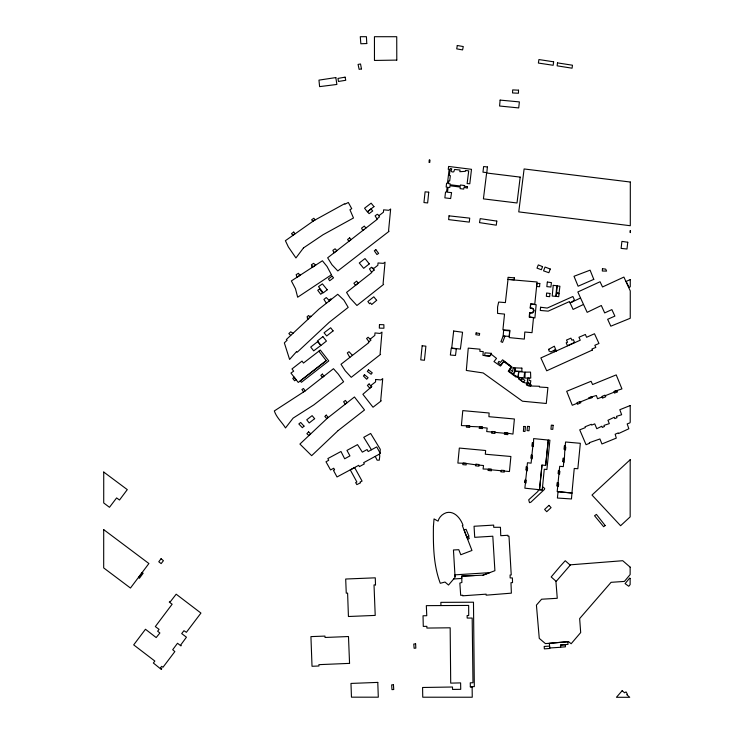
<?xml version="1.0" encoding="UTF-8"?>
<svg xmlns="http://www.w3.org/2000/svg" width="734" height="734" viewBox="0 0 734 734"><rect width="100%" height="100%" fill="white"/><g stroke="black" fill="none" stroke-linecap="round" stroke-linejoin="round"><path stroke-width="1.1" d="M380.084 453.006L380.276 449.3L370.661 433.464L363.752 437.317L371.441 449.777M507.891 433.629L507.818 434.62L504.368 434.299L504.909 432.721L512.956 434.088L514.396 418.995L488.899 416.692L489.128 412.994L462.787 410.618L461.392 425.592L469.641 425.867L469.714 427.436L466.384 427.142L466.466 426.142L466.815 425.536L469.622 425.876L469.521 426.417L482.366 426.995L482.486 428.583L479.164 428.344L479.651 426.757L482.339 427.004L482.284 427.573L487.183 428.06L486.688 431.564L492.019 432.069L492.092 431.482L494.89 431.757L494.789 432.344L504.836 433.289M478.807 465.072L478.871 464.494L475.99 464.209L475.549 465.815L478.972 466.173L478.807 465.072L483.532 465.521L483.082 469.008L491.349 469.237L491.266 469.815L501.294 470.76L501.34 470.255L504.139 470.466L504.276 472.081L500.827 471.834L501.304 470.778M495.055 432.372L494.964 433.445L491.624 433.207L492.11 431.491L494.872 431.766M541.986 465.062L539.499 489.716L542.27 489.945L542.628 486.807L544.711 488.459L544.454 489.404L530.82 502.249L529.508 502.652L528.7 499.817L537.985 491.349L538.297 489.596L542.233 489.936L544.279 469.228L546.894 469.531L549.922 440.216L533.636 438.602L533.416 446.529L532.801 446.465L531.838 455.97L532.508 456.025L532.187 458.851L531.544 458.787L531.104 463.172L527.462 462.75L526.948 467.943L527.599 467.989L527.296 470.769L526.718 470.705L525.682 480.238L526.296 480.284L526.03 483L525.443 482.944L524.865 488.183L539.518 489.716L541.995 465.072L545.656 465.42L548.28 440.042L545.637 465.402M476.008 464.227L475.935 464.833L463.209 463.044L462.888 463.631L462.824 464.65L466.163 464.934L466.154 463.319L457.878 463.081L459.328 448.061L485.66 450.511L485.302 454.227L510.892 456.493L509.442 471.54L504.074 471.035M318.859 351.191L320.263 350.008L328.777 360.926L301.399 382.295L300.252 380.918L326.254 360.651L318.859 351.191L303.445 363.064L302.032 361.091L291.976 368.954L293.673 371.156L290.93 373.055L298.27 382.442L326.235 360.642M376.918 218.952L379.515 216.833L378.744 215.833L383.451 212.199L383.607 209.832L388.809 210.3L390.653 209.007L388.58 230.705L389.066 231.302L337.814 270.938L331.942 264.717L327.658 257.799L377.212 219.319L375.092 215.842L377.285 214.273L379.093 215.557M370.184 339.154L374.808 335.438L374.982 332.933L380.074 333.438L381.983 332.117L380.111 353.889L380.588 354.357L351.247 377.322L345.237 370.808L341.007 364.275L368.762 342.686L368.349 342.264L370.991 340.09L368.147 337.245L366.578 338.502L369 341.714M328.648 301.445L331.236 299.38L330.795 298.848L328.915 300.151L326.254 297.554L323.905 299.417L326.373 303.234M305.188 390.91L333.465 368.697L338.291 374.101L343.613 381.753L313.849 404.884L293.123 418.114L285.498 427.94C282.012 422.151 276.516 417.664 274.332 410.939L305.188 390.91L303.454 388.497L301.94 389.497L303.601 391.938M364.192 229.421L362.761 230.531L361.578 228.136L364.321 226.081L365.89 228.1M371.459 272.112L374.092 270.112L372.964 267.873L372.34 268.323L371.542 267.231L369.468 268.919L371.762 272.553L346.567 292.416L349.98 297.931L356.935 305.491L383.616 284.388L383.093 283.783L385.038 262.157L383.396 263.35L378.019 262.974L377.863 265.277L373.202 268.91L374.074 270.112M583.493 304.454L573.089 309.427L570.098 302.922L580.539 297.995L577.841 291.967L600.045 281.746L602.531 286.966L623.9 277.076L630.267 290.921L630.249 318.272L610.826 326.18L607.651 319.299L614.89 316.097L611.862 309.601L604.678 312.923L601.32 305.5L587.163 312.345L580.539 297.995M617 390.993L617.578 391.91L614.441 393.075L614.184 391.479L621.937 388.892L616.221 374.9L592.577 384.533L591.081 381.276L566.685 391.286L572.281 405.269L577.273 403.241M579.686 401.617L577.007 402.709L577.502 404.278L580.888 402.682L579.695 401.599M579.924 402.104L589.228 398.351L588.971 397.736L596.357 395.488L597.559 398.736L602.33 396.938L602.109 396.36L604.917 395.186L605.77 396.727L602.44 398.112L602.348 396.947M605.119 395.754L614.441 392.057M614.202 391.488L616.789 390.479M483.009 575.172L494.899 570.694L492.808 536.215L474.714 537.325L474.054 526.26L493.67 525.104L493.707 527.306L500.45 527.278L500.753 535.692L507.928 535.279L507.965 536.233L509.001 536.233L511.231 574.942L510.102 574.997L510.139 577.924L512.405 577.942L512.534 582.612L510.974 582.686L511.369 593.155L486.137 595.173L486.119 594.164L462.668 595.824L462.668 595.256L460.686 595.32L459.851 583.108L461.897 582.447L461.704 576.135L483.009 575.162L489.651 572.658L454.979 574.85L455.052 576.529M453.695 578.979L461.75 578.456L461.677 576.107L474.421 575.548M470.356 686.648L474.32 686.629L473.476 602.21L440.859 602.357L440.951 605.559M504.919 432.739L507.717 433.032M570.226 565.152L565.235 560.73L560.079 566.419L551.179 576.942L556.188 581.374M310.913 316.583L310.298 315.987L309.702 316.721L308.509 315.492L306.977 316.978L308.041 318.106L307.317 318.804L307.885 319.409M290.701 335.42L288.847 333.585L290.747 331.823L293.004 333.282M352.439 355.366L348.999 351.687L347.32 352.935L349.815 357.412M375.257 456.383L377.102 460.172L379.285 460.163L379.799 455.786L379.148 454.273M103.705 529.627L103.687 567.914L130.459 588.035L148.901 563.529L103.705 529.627M103.733 472.045L103.714 502.955L109.476 507.295L116.605 497.927L119.514 500.001L127.285 489.624L103.733 472.045M630.139 578.438L630.139 584.603L628.744 586.255L625.093 583.622L629.662 578.08L630.139 578.438M630.148 567.134L630.139 574.575L624.414 581.411L611.073 582.328L579.649 618.579L580.686 632.561L571.135 643.755L568.584 641.635L545.417 643.608L539.261 638.36L536.426 605.119L541.591 599.219L557.262 598.293L555.95 581.677L570.529 564.813L622.735 560.712L630.148 567.134M630.295 230.586L630.286 232.577L630.295 230.586M630.194 459.713L630.167 516.874L620.588 525.727L591.999 495.046L630.194 459.713M630.212 405.535L630.212 422.123L629.9 422.876L627.185 423.913L628.845 428.766L618.523 433.565L618.248 432.895L615.165 434.225L616.294 438.115L601.935 443.969L599.926 438.96L589.338 442.694L589.595 443.253L586.071 444.712L579.722 429.849L585.356 427.601L585.035 426.784L591.301 424.307L591.65 425.078L594.742 423.867L596.779 428.711L601.834 426.206L602.275 427.436L604.449 426.482L603.972 425.381L609.312 423.637L607.963 420.279L614.266 417.27L614.762 418.591L616.973 417.701L616.477 416.371L621.652 414.738L619.817 409.719L630.212 405.535M630.267 279.571L630.267 286.765L629.047 287.343L626.13 281.443L630.267 279.571M630.313 182.032L630.295 225.723L518.755 211.887L524.104 168.958L630.313 182.032M433.427 526.462C433.161 545.564 433.464 565.18 440.281 583.282L444.997 582.053L448.52 585.035L455.089 577.319L453.447 549.968L458.796 549.711L460.787 554.748L471.962 550.472L462.319 525.562L463.016 525.25C460.631 518.516 454.474 510.598 446.382 512.671C442.455 513.956 439.134 517.085 438.051 521.131L434.033 518.92L433.427 526.462M518.534 90.181L518.461 93.236L512.534 92.952L512.681 89.897L518.534 90.181M529.058 378.221L528.994 380.414L530.829 380.762L530.306 384.121L528.737 383.561L528.819 382.24L527.388 382.075L527.507 378.184L529.058 378.221M525.122 372.166L524.948 378.074L530.755 378.083L530.535 372.092L525.122 372.166M513.149 367.752L512.662 371.615L510.213 369.615L511.919 366.927L502.579 359.807L500.423 362.403L498.909 361.348L498.056 362.844L501.019 364.954L503.726 361.266L511.323 366.917L508.726 370.982L513.295 373.945L514.956 371.23L514.809 367.835L513.149 367.752M491.486 353.366L491.45 354.384L489.67 356.073L482.935 355.384L483.229 351.586L479.862 351.338L480.018 349.201L468.255 348.118L466.319 370.45L483.174 372.945L522.48 401.214L546.279 403.48L547.922 387.561L539.444 387.029L539.518 386.267L528.397 385.919L526.333 384.699L526.819 383.313L523.296 382.35L518.709 378.9L519.158 378.331L516.332 376.478L515.974 377.056L508.249 371.248L511.277 366.917L503.808 361.431L500.432 366.073L493.973 361.578L496.533 358.403L491.147 354.155L489.688 356.1L484.743 355.577L484.99 352.815L491.486 353.366M379.46 324.611L379.313 328.116L383.919 328.226L383.873 324.722L379.46 324.611M467.393 186.785L467.329 188.17L464.081 187.28L463.723 189.097L460.108 188.629L460.236 187.06L449.988 185.766L449.832 187.418L448.061 187.482L447.474 192.235L451.575 192.592L450.639 198.556L444.85 197.868L445.529 192.051L446.456 192.069L447.217 187.142L446.144 187.014L446.584 183.216L447.41 183.298L447.795 180.647L449.116 169.426L448.254 169.315L448.612 166.444L471.503 169.315L469.797 183.775L467.127 183.573L468.714 170.875L465.42 170.481L465.374 171.352L459.833 171.692L460.034 170.022L454.557 169.471L453.777 171.839L452.098 171.967L451.08 171.031L451.759 168.783L450.226 168.554L449.336 175.518L450.346 175.655L449.713 180.894L448.905 180.803L448.428 183.619L450.116 183.775L450.043 184.757L460.282 185.986L460.475 185.005L464.328 185.482L464.273 186.078L467.393 186.785M533.719 310.363L532.315 312.748L529.59 312.748L529.205 317.143L533.517 317.51L532.031 332.667L524.792 332.016L524.333 339.099L509.185 337.603L509.901 330.337L502.909 329.805L504.533 314.097L497.56 313.4L497.569 306.986L498.661 302.05L505.387 302.601L508.001 279.471L537.077 281.984L534.765 304.215L530.618 303.83L530.196 308.142L532.829 308.702L533.719 310.363M514.286 277.847L514.195 279.828L507.882 279.25L508.047 277.314L514.286 277.847M491.248 469.393L491.422 470.815L488 470.439L488.532 469.164L491.248 469.393M509.607 330.86L509.249 336.438L503.185 335.952L503.643 330.328L509.607 330.86M539.793 283.462L539.582 286.719L536.627 286.499L536.976 283.324L539.793 283.462M602.449 268.727L602.302 271.011L606.587 271.094L605.697 269.121L602.449 268.727M529.829 312.95L529.553 317.005L534.893 317.987L536.169 304.729L530.755 304.115L530.37 307.95C533.389 307.161 535.37 311.042 532.801 312.831L529.829 312.95M553.115 425.307L552.812 429.353L550.95 429.243L551.326 425.142L553.115 425.307M571.942 493.055L571.474 498.964L557.4 498.037L558.06 491.688L571.942 493.055L574.245 468.457L577.841 468.732L580.337 443.308L565.565 441.996L565.107 447.079L565.776 447.134L565.501 449.933L564.822 449.859L564.235 462.255L563.703 462.209L563.336 466.622L559.703 466.31L559.18 471.311L559.868 471.366L559.556 474.21L558.904 474.155L557.987 483.752L558.684 483.816L558.427 486.459L557.73 486.403L557.198 491.587L571.942 493M375.716 379.478L375.524 381.909L370.918 385.488L371.817 386.534L362.871 394.286L373.01 407.232L381.331 400.782L380.726 400.287L382.726 378.588L380.983 379.946L375.716 379.478M529.361 426.518L529.021 430.775L527.067 430.592L527.462 426.362L529.361 426.518M549.922 293.453L549.665 296.692L546.353 296.325L546.628 293.013L549.922 293.453M523.81 426.454L523.379 431.353L524.994 431.473L525.452 426.537L523.81 426.454M500.12 100.099L499.579 106.017L518.709 107.926L519.378 101.898L500.12 100.099M553.225 285.37L552.207 296.041L555.812 296.38L556.831 285.719L553.225 285.37M422.151 345.778L420.756 359.88L424.435 360.256L425.894 346.173L422.151 345.778M557.803 482.688L557.473 486.009L556.812 485.954L557.179 482.642L557.803 482.688M559.069 470.503L558.748 473.641L558.106 473.577L558.436 470.439L559.069 470.503M428.739 192.189L427.638 202.951L423.949 202.556L425.096 191.813L428.739 192.189M540.6 307.234L540.27 310.445L548.206 311.143L569.456 301.564L570.006 302.812L573.493 301.224L573.208 300.573L574.456 299.995L572.878 296.518L547.234 308.06L540.6 307.234M449.015 215.851L448.63 219.622L469.292 222.127L469.723 218.136L449.015 215.851M525.471 479.394L524.682 482.394L525.471 479.394M531.875 455.181L531.544 458.3L530.829 458.255L531.196 455.108L531.875 455.181M563.721 458.282L563.354 461.686L562.675 461.622L563.051 458.218L563.721 458.282M487.413 166.967L486.798 172.618L482.963 172.178L483.633 166.545L487.413 166.967M518.837 371.624L518.204 377.248L523.938 378.01L524.663 372.202L518.837 371.624M526.25 466.888L525.902 470.026L526.416 470.072L526.773 466.934L526.25 466.888M429.298 160.04L429.032 162.407L429.739 162.489L430.014 160.122L429.298 160.04M453.667 331.006L451.722 348.044L460.392 349.1L462.558 332.254L453.667 331.006M627.763 242.257L626.983 249.019L621.102 248.395L621.918 241.385L627.763 242.257M547.344 282.058L546.821 286.627L550.895 287.022L551.436 282.618L547.344 282.058M564.4 445.933L564.006 449.236L564.666 449.3L565.052 445.988L564.4 445.933M559.069 293.719L558.712 296.683L556.143 296.371L556.51 293.407L559.069 293.719M456.319 348.87L455.511 355.458L450.355 355.027L451.245 348.237L456.319 348.87M520.204 177.114L517.011 202.979L483.412 198.877L486.624 173.004L520.204 177.114M557.501 62.895L557.134 65.831L572.07 68.198L572.474 65.216L557.501 62.895M557.372 285.921L556.546 292.545L559.097 292.857L559.914 286.232L557.372 285.921M496.799 221.09L496.276 225.182L479.495 222.622L480.21 218.64L496.799 221.09M533.168 442.648L532.71 446.281L531.875 446.189L532.343 442.556L533.168 442.648M518.69 371.514L517.947 377.239L513.36 374.322L515.25 371.349L518.69 371.514M553.629 61.803L553.161 65.271L538.38 63.06L538.921 59.555L553.629 61.803M476.127 332.933L475.852 334.695L479.385 335.245L479.66 333.484L476.127 332.933M457.291 45.49L456.713 48.866L462.576 49.903L463.273 46.554L457.291 45.49M548.849 349.237L548.885 350.889L550.931 351.935L555.62 349.467L554.344 346.2L548.849 349.237M527.067 382.937L526.544 384.644L530.7 386.001L531.132 384.662L527.067 382.937M550.252 269.02L548.876 272.718L543.545 270.864L545.032 267.057L550.252 269.02M542.545 266.616L541.362 269.736L536.994 268.121L538.306 264.91L542.545 266.616M504.909 336.319L502.551 342.393L500.927 341.677L503.139 336.089L504.909 336.319M519.323 378.129L518.938 378.845L520.755 380.166L522.232 378.111L518.755 377.478L519.323 378.129M161.682 668.793L161.306 669.463L153.351 663.004L154.837 661.059L133.689 644.883L145.47 629.258L156.177 637.571L159.893 632.983L157.663 631.222L159.058 629.35L155.324 626.579L172.141 604.22L169.279 602.109L169.875 601.43L170.297 601.797L176.178 594.201L200.942 613.074L186.372 632.313L183.94 630.708L181.702 633.58L186.445 637.195L180.711 644.993L181.307 645.535L180.885 645.874L177.518 643.259L172.701 649.7L174.839 651.581L162.985 667.279L161.709 666.353L160.471 667.802L161.682 668.793M522.342 378.56L521.149 380.487L523.516 382.203L524.902 380.396L522.342 378.56M368.477 369.853L367.321 371.441L371.11 374.257L372.248 372.835L368.477 369.853M142.295 572.483L138.533 577.539L139.405 578.273L143.13 573.263L142.295 572.483M303.481 247.918L295.94 257.946L288.389 246.991L285.398 240.697L313.803 220.686L344.714 203.667L344.962 204.226L348.301 202.456L351.733 208.676L349.934 209.75L353.485 217.989L323.024 234.752L303.481 247.918M161.067 558.721L158.773 561.776L161.159 563.611L163.425 560.684L161.067 558.721M364.459 374.679L363.431 376.001L366.679 379.239L368.092 377.68L364.459 374.679M622.148 690.722L616.432 697.291L629.744 697.3L626.68 694.584L627.35 694.144L626.029 691.896L624.606 692.795L622.148 690.722M296.573 351.595L289.6 359.44L284.342 342.861L287.104 340.237L286.333 339.53L318.84 309.197L337.741 294.288L343.897 300.133L348.2 307.381L329.162 322.354L297.224 352.21L296.573 351.595M308.592 431.886L306.867 433.684L308.72 435.39L310.555 433.647L308.592 431.886M338.154 430.564L311.647 455.676L299.912 444.07L327.291 418.27L354.449 396.975L364.523 409.976L338.154 430.564M326.245 415.123L324.832 416.462L326.749 418.563L328.07 417.343L326.245 415.123M548.959 505.368L544.619 509.442L546.738 511.699L551.078 507.625L548.959 505.368M304.032 426.124L302.344 427.693L298.83 423.968L300.683 422.463L304.032 426.124M322.382 374.111L320.841 375.423L322.4 377.349L323.978 376.129L322.382 374.111M376.661 300.325L371.716 304.482L370.505 302.968L369.505 303.738L367.862 301.509L373.799 296.811L376.661 300.325M369.11 383.965L367.385 385.414L369.752 388.158L371.496 386.772L369.11 383.965M294.16 377.267L292.765 378.432L294.609 380.772L296.05 379.652L294.16 377.267M369.294 263.873L363.669 268.323L359.275 263.001L365.009 258.57L369.294 263.873M333.108 330.887L326.703 335.961L324.061 332.805L330.649 327.768L333.108 330.887M322.877 336.64L317.382 340.98L320.942 345.42L326.456 341.071L322.877 336.64M314.647 418.674L309.179 422.977L306.739 419.802L312.115 415.655L314.647 418.674M317.739 341.576L310.721 347.072L313.684 350.852L320.804 345.494L317.739 341.576M346.971 402.599L345.118 404.058L343.631 401.764L345.42 400.434L346.971 402.599M349.632 237.889L347.586 239.486L348.833 241.211L350.99 239.587L349.632 237.889M358.183 283.141L355.439 285.269L353.898 283.251L356.651 281.131L358.183 283.141M373.964 206.63L367.303 211.796L364.559 208.199L371.129 203.171L373.964 206.63M375.836 249.643L374.322 250.817L376.937 254.542L378.643 253.395L375.836 249.643M327.226 289.783L323.272 292.857L318.528 286.636L322.4 283.865L327.226 289.783M371.083 208.988L367.505 211.75L369.083 213.658L372.707 210.97L371.083 208.988M336.869 250.624L333.979 252.845L332.869 250.34L335.08 248.798L336.869 250.624M605.174 525.544L603.651 526.718L594.558 515.754L596.412 514.406L605.174 525.544M332.08 276.149L328.437 278.938L329.694 280.746L333.548 277.81L332.08 276.149M319.556 288.948L317.73 290.279L320.694 294.233L322.556 292.958L319.556 288.948M312.216 266.038L311.721 266.378L312.299 267.304L315.657 265.148L313.601 263.35L311.39 264.8L312.216 266.038M293.756 232.072L291.554 233.605L292.719 235.229L294.894 233.77L293.756 232.072M314.914 219.824L312.712 221.365L311.675 219.732L313.877 218.264L314.914 219.824M331.447 274.782L297.665 297.224L295.481 288.783L291.38 280.92L322.4 260.781L327.061 266.497L331.447 274.782M300.417 275.039L297.031 277.223L296.16 274.663L298.463 273.287L299.362 274.791L299.995 274.406L300.417 275.039M334.566 469.705L333.456 470.375L337.016 476.962L358.706 465.319L359.421 466.622L364.312 463.916L363.66 462.659L380.386 453.584L376.735 446.896L368.184 451.557L367.083 449.547L362.33 452.153L357.513 444.63L346.962 450.41L349.934 455.887L344.677 458.778L340.971 451.493L327.869 458.548L328.704 460.291L325.988 461.778L330.548 469.944L333.731 468.237L334.566 469.705M354.632 467.549L350.292 469.898L356.871 481.99L355.651 482.596L356.843 484.605L360.559 482.798L360.137 481.999L362.073 481.091L354.632 467.549M556.299 350.861L554.445 351.714L553.941 350.668L555.821 349.879L556.299 350.861M574.575 342.448L567.483 345.696L566.18 342.806L567.538 342.255L566.483 340.081L570.924 338.145L571.878 340.209L573.346 339.622L574.575 342.448M592.411 350.017L546.702 370.798L540.857 357.935L580.255 340.2L578.952 337.255L585.383 334.475L586.576 337.282L594.485 333.75L598.962 343.484L594.834 345.274L595.815 347.43L591.971 348.98L592.411 350.017M593.788 279.37L578.108 286.223L574.006 276.278L590.099 270.167L593.788 279.37M468.842 536.059L466.76 536.949L464.154 530.049L466.09 529.297L468.842 536.059M591.971 397.654L589.512 398.599L589.182 397.69L591.632 396.764L591.971 397.654M468.485 536.582L466.962 537.123L467.751 539.105L469.265 538.582L468.485 536.582M361.477 68.923L359.128 69.354L358.073 64.418L360.532 63.986L361.477 68.923M345.081 77.162L337.979 78.419L338.438 81.465L345.76 80.281L345.081 77.162M335.823 77.575L318.96 80.134L319.611 86.621L336.888 84.456L335.823 77.575M415.609 643.856L413.765 644.048L414.123 648.26L415.839 648.122L415.609 643.856M567.85 641.718L549.399 643.342L549.702 647.975L560.611 647.287L560.492 644.984L568.006 644.388L567.85 641.718M565.354 644.718L560.565 645.131L560.657 647.159L565.409 646.847L565.354 644.718M549.702 648.48L544.344 648.874L544.197 646.443L549.546 646.122L549.702 648.48M393.433 684.767L391.653 684.877L391.965 689.63L393.745 689.52L393.433 684.767M375.514 584.86L374.019 584.934L375.212 615.404L348.43 616.505L347.604 593.109L346.255 593.173L345.696 579.025L375.276 577.823L375.514 584.86M349.558 663.371L318.895 664.655L318.951 665.995L312.023 666.288L310.932 636.607L324.96 636.094L325.024 637.47L348.485 636.534L349.558 663.371M366.771 43.545L360.844 43.765L360.284 36.7L366.422 36.7L366.771 43.545M377.781 682.4L350.98 683.427L351.458 697.172L378.304 697.19L377.781 682.4M472.127 686.978L470.356 687.033L470.255 682.813L472.98 682.758L472.182 618.065L467.182 618.056L467.118 615.532L468.714 615.532L468.659 605.431L426.326 605.642L426.766 615.707L423.032 615.78L423.279 626.405L426.867 626.341L426.885 628.065L450.171 627.799L450.704 683.125L460.622 682.895L460.723 689.336L452.529 689.428L452.502 687.015L422.582 687.483L422.747 697.208L472.256 697.227L472.127 686.978M396.791 60.096L374.468 60.445L374.45 36.709L396.736 36.718L396.791 60.096M521.874 368.129L515.094 367.881L515.167 371.101L521.883 371.404L521.874 368.129"/></g></svg>
